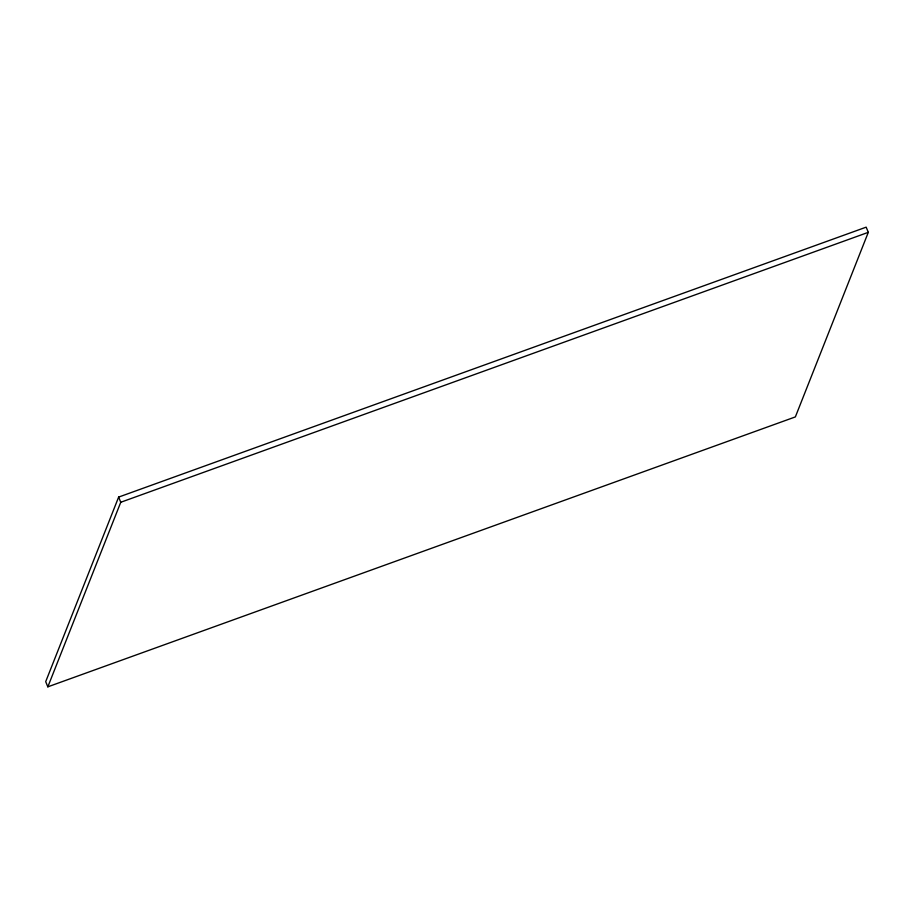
<?xml version="1.0" encoding="UTF-8"?>
<svg xmlns="http://www.w3.org/2000/svg" width="914" height="914" viewBox="0 0 914 914"><rect width="100%" height="100%" fill="white"/><g stroke="black" fill="none" stroke-linecap="round" stroke-linejoin="round"><path stroke-width="1.37" d="M118.637 497.09L45.7 681.661L47.836 686.837L795.363 416.91L868.3 232.339L866.164 227.163L118.637 497.09L120.762 502.266L47.836 686.837M120.762 502.266L868.3 232.339"/></g></svg>
